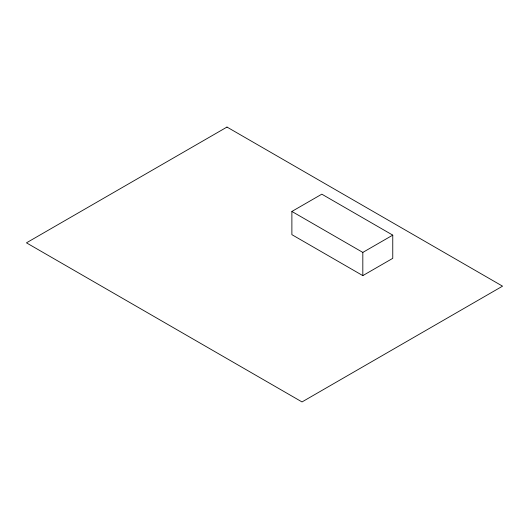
<?xml version="1.0" encoding="UTF-8"?>
<svg xmlns="http://www.w3.org/2000/svg" width="529" height="529" viewBox="0 0 529 529"><rect width="100%" height="100%" fill="white"/><g stroke="black" fill="none" stroke-linecap="round" stroke-linejoin="round"><path stroke-width="0.79" d="M291.882 211.455L321.817 194.176L392.763 235.134L392.763 258.337L362.821 275.616L291.882 234.658L291.882 211.455L362.821 252.412L392.763 235.134M362.821 252.412L362.821 275.616M226.981 127.066L26.45 242.837L302.019 401.934L502.55 286.163L226.981 127.066"/></g></svg>
